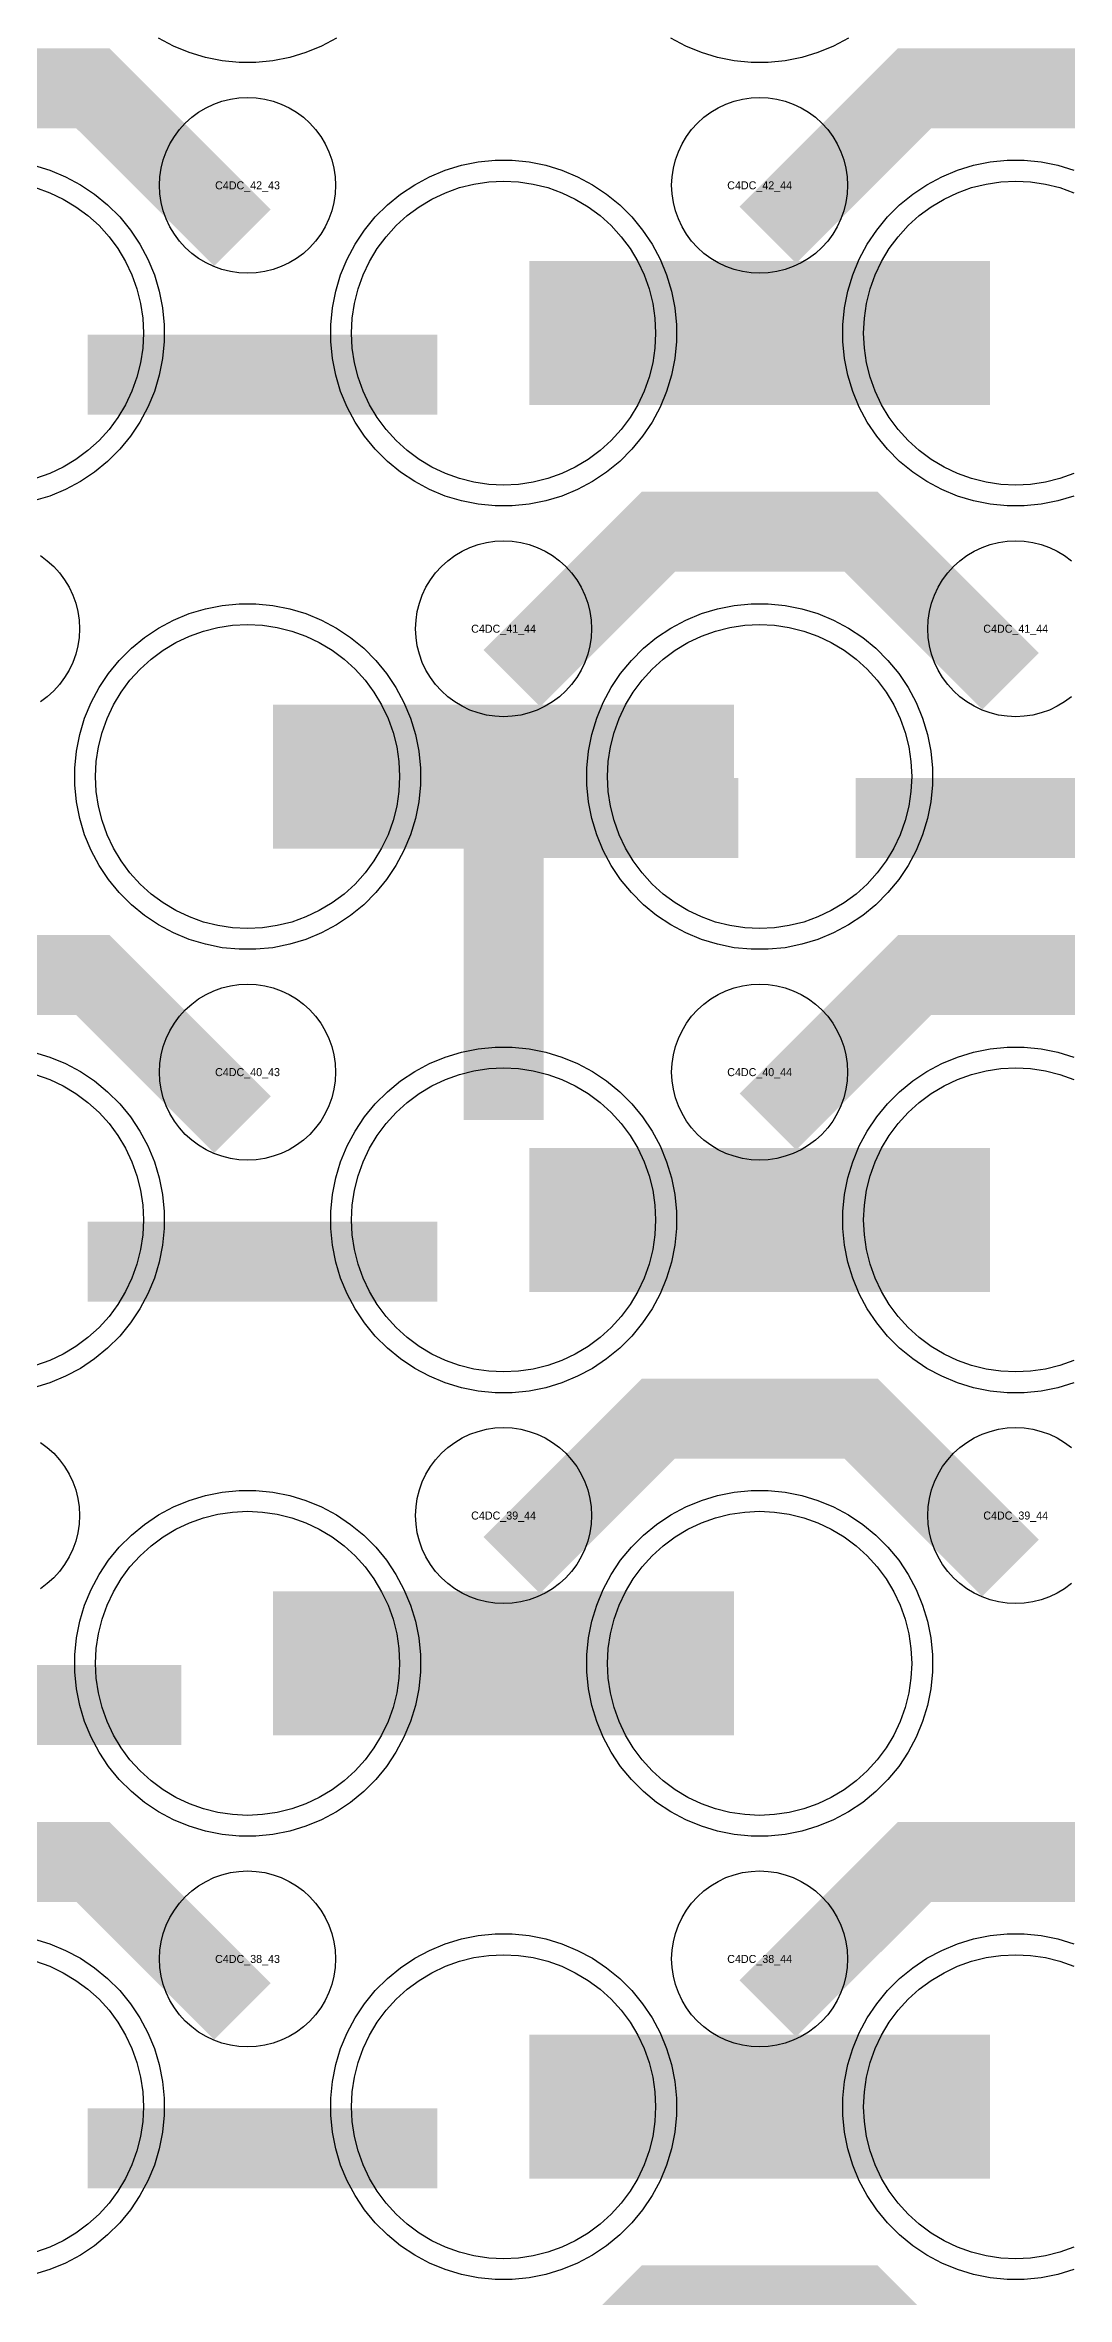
# Model space of a CAD drawing. Extents: x -11880 to 11880, y -14992 to 14992.
# Drawn here: x 1937 to 2256, y -9634 to -8930 of the extents above; entities that cross this region are included whole.
import ezdxf
from ezdxf.enums import TextEntityAlignment as Align

# ---------------------------------------------------------------- set-up
doc = ezdxf.new("R2010")
doc.units = 0
doc.header["$MEASUREMENT"] = 0
for name, color, linetype in [('GDS_775_DT_237', 138, 'CONTINUOUS'), ('RDL1_FS', 34, 'CONTINUOUS'), ('RDL_BS', 160, 'CONTINUOUS')]:
    doc.layers.add(name, color=color, linetype=linetype)

msp = doc.modelspace()

# ---------------------------------------------------------------- linework, layer by layer
at = {"layer": 'RDL1_FS'}
msp.add_lwpolyline([(2080, -9067.384), (2075.343, -9067.155), (2070.732, -9066.471), (2066.209, -9065.339), (2061.819, -9063.767), (2057.605, -9061.775), (2053.605, -9059.377), (2049.86, -9056.599), (2046.406, -9053.469), (2043.276, -9050.015), (2040.498, -9046.27), (2038.1, -9042.27), (2036.108, -9038.056), (2034.536, -9033.666), (2033.404, -9029.143), (2032.72, -9024.532), (2032.491, -9019.875), (2032.72, -9015.218), (2033.404, -9010.607), (2034.536, -9006.084), (2036.108, -9001.694), (2038.1, -8997.48), (2040.498, -8993.48), (2043.276, -8989.735), (2046.406, -8986.281), (2049.86, -8983.151), (2053.605, -8980.373), (2057.605, -8977.975), (2061.819, -8975.983), (2066.209, -8974.411), (2070.732, -8973.279), (2075.343, -8972.595), (2080, -8972.366), (2084.657, -8972.595), (2089.268, -8973.279), (2093.791, -8974.411), (2098.181, -8975.983), (2102.395, -8977.975), (2106.395, -8980.373), (2110.14, -8983.151), (2113.594, -8986.281), (2116.724, -8989.735), (2119.502, -8993.48), (2121.9, -8997.48), (2123.892, -9001.694), (2125.464, -9006.084), (2126.596, -9010.607), (2127.28, -9015.218), (2127.509, -9019.875), (2127.28, -9024.532), (2126.596, -9029.143), (2125.464, -9033.666), (2123.892, -9038.056), (2121.9, -9042.27), (2119.502, -9046.27), (2116.724, -9050.015), (2113.594, -9053.469), (2110.14, -9056.599), (2106.395, -9059.377), (2102.395, -9061.775), (2098.181, -9063.767), (2093.791, -9065.339), (2089.268, -9066.471), (2084.657, -9067.155)], close=True, dxfattribs=at)
for points in [[(2258.181, -9063.767), (2253.791, -9065.339), (2249.268, -9066.471), (2244.657, -9067.155), (2240, -9067.384), (2235.343, -9067.155), (2230.732, -9066.471), (2226.209, -9065.339), (2221.819, -9063.767), (2217.605, -9061.775), (2213.605, -9059.377), (2209.86, -9056.599), (2206.406, -9053.469), (2203.276, -9050.015), (2200.498, -9046.27), (2198.1, -9042.27), (2196.108, -9038.056), (2194.536, -9033.666), (2193.404, -9029.143), (2192.72, -9024.532), (2192.491, -9019.875), (2192.72, -9015.218), (2193.404, -9010.607), (2194.536, -9006.084), (2196.108, -9001.694), (2198.1, -8997.48), (2200.498, -8993.48), (2203.276, -8989.735), (2206.406, -8986.281), (2209.86, -8983.151), (2213.605, -8980.373), (2217.605, -8977.975), (2221.819, -8975.983), (2226.209, -8974.411), (2230.732, -8973.279), (2235.343, -8972.595), (2240, -8972.366), (2244.657, -8972.595), (2249.268, -8973.279), (2253.791, -8974.411), (2258.181, -8975.983)], [(1933.791, -8974.411), (1938.181, -8975.983), (1942.395, -8977.975), (1946.395, -8980.373), (1950.14, -8983.151), (1953.594, -8986.281), (1956.724, -8989.735), (1959.502, -8993.48), (1961.9, -8997.48), (1963.892, -9001.694), (1965.464, -9006.084), (1966.596, -9010.607), (1967.28, -9015.218), (1967.509, -9019.875), (1967.28, -9024.532), (1966.596, -9029.143), (1965.464, -9033.666), (1963.892, -9038.056), (1961.9, -9042.27), (1959.502, -9046.27), (1956.724, -9050.015), (1953.594, -9053.469), (1950.14, -9056.599), (1946.395, -9059.377), (1942.395, -9061.775), (1938.181, -9063.767), (1933.791, -9065.339)]]:
    msp.add_lwpolyline(points, dxfattribs=at)
for points in [[(2088.002, -9019.875, 45, 45, 0), (2160.002, -9019.875, 45, 45, 0)], [(2160.002, -9019.875, 45, 45, 0), (2232.002, -9019.875, 45, 45, 0)]]:
    msp.add_lwpolyline(points, format="xyseb", dxfattribs=at)
at = {"layer": 'RDL1_FS', "color": 241, "true_color": 0xf7abae}
for points in [[(2000, -9205.944), (1995.343, -9205.715), (1990.732, -9205.031), (1986.209, -9203.899), (1981.819, -9202.327), (1977.605, -9200.335), (1973.605, -9197.937), (1969.86, -9195.159), (1966.406, -9192.029), (1963.276, -9188.575), (1960.498, -9184.83), (1958.1, -9180.83), (1956.108, -9176.616), (1954.536, -9172.226), (1953.404, -9167.703), (1952.72, -9163.092), (1952.491, -9158.435), (1952.72, -9153.778), (1953.404, -9149.167), (1954.536, -9144.644), (1956.108, -9140.254), (1958.1, -9136.04), (1960.498, -9132.04), (1963.276, -9128.295), (1966.406, -9124.841), (1969.86, -9121.711), (1973.605, -9118.933), (1977.605, -9116.535), (1981.819, -9114.543), (1986.209, -9112.971), (1990.732, -9111.839), (1995.343, -9111.155), (2000, -9110.926), (2004.657, -9111.155), (2009.268, -9111.839), (2013.791, -9112.971), (2018.181, -9114.543), (2022.395, -9116.535), (2026.395, -9118.933), (2030.14, -9121.711), (2033.594, -9124.841), (2036.724, -9128.295), (2039.502, -9132.04), (2041.9, -9136.04), (2043.892, -9140.254), (2045.464, -9144.644), (2046.596, -9149.167), (2047.28, -9153.778), (2047.509, -9158.435), (2047.28, -9163.092), (2046.596, -9167.703), (2045.464, -9172.226), (2043.892, -9176.616), (2041.9, -9180.83), (2039.502, -9184.83), (2036.724, -9188.575), (2033.594, -9192.029), (2030.14, -9195.159), (2026.395, -9197.937), (2022.395, -9200.335), (2018.181, -9202.327), (2013.791, -9203.899), (2009.268, -9205.031), (2004.657, -9205.715)], [(2160, -9205.944), (2155.343, -9205.715), (2150.732, -9205.031), (2146.209, -9203.899), (2141.819, -9202.327), (2137.605, -9200.335), (2133.605, -9197.937), (2129.86, -9195.159), (2126.406, -9192.029), (2123.276, -9188.575), (2120.498, -9184.83), (2118.1, -9180.83), (2116.108, -9176.616), (2114.536, -9172.226), (2113.404, -9167.703), (2112.72, -9163.092), (2112.491, -9158.435), (2112.72, -9153.778), (2113.404, -9149.167), (2114.536, -9144.644), (2116.108, -9140.254), (2118.1, -9136.04), (2120.498, -9132.04), (2123.276, -9128.295), (2126.406, -9124.841), (2129.86, -9121.711), (2133.605, -9118.933), (2137.605, -9116.535), (2141.819, -9114.543), (2146.209, -9112.971), (2150.732, -9111.839), (2155.343, -9111.155), (2160, -9110.926), (2164.657, -9111.155), (2169.268, -9111.839), (2173.791, -9112.971), (2178.181, -9114.543), (2182.395, -9116.535), (2186.395, -9118.933), (2190.14, -9121.711), (2193.594, -9124.841), (2196.724, -9128.295), (2199.502, -9132.04), (2201.9, -9136.04), (2203.892, -9140.254), (2205.464, -9144.644), (2206.596, -9149.167), (2207.28, -9153.778), (2207.509, -9158.435), (2207.28, -9163.092), (2206.596, -9167.703), (2205.464, -9172.226), (2203.892, -9176.616), (2201.9, -9180.83), (2199.502, -9184.83), (2196.724, -9188.575), (2193.594, -9192.029), (2190.14, -9195.159), (2186.395, -9197.937), (2182.395, -9200.335), (2178.181, -9202.327), (2173.791, -9203.899), (2169.268, -9205.031), (2164.657, -9205.715)], [(2080, -9344.509), (2075.343, -9344.28), (2070.732, -9343.596), (2066.209, -9342.464), (2061.819, -9340.892), (2057.605, -9338.9), (2053.605, -9336.502), (2049.86, -9333.724), (2046.406, -9330.594), (2043.276, -9327.14), (2040.498, -9323.395), (2038.1, -9319.395), (2036.108, -9315.181), (2034.536, -9310.791), (2033.404, -9306.268), (2032.72, -9301.657), (2032.491, -9297), (2032.72, -9292.343), (2033.404, -9287.732), (2034.536, -9283.209), (2036.108, -9278.819), (2038.1, -9274.605), (2040.498, -9270.605), (2043.276, -9266.86), (2046.406, -9263.406), (2049.86, -9260.276), (2053.605, -9257.498), (2057.605, -9255.1), (2061.819, -9253.108), (2066.209, -9251.536), (2070.732, -9250.404), (2075.343, -9249.72), (2080, -9249.491), (2084.657, -9249.72), (2089.268, -9250.404), (2093.791, -9251.536), (2098.181, -9253.108), (2102.395, -9255.1), (2106.395, -9257.498), (2110.14, -9260.276), (2113.594, -9263.406), (2116.724, -9266.86), (2119.502, -9270.605), (2121.9, -9274.605), (2123.892, -9278.819), (2125.464, -9283.209), (2126.596, -9287.732), (2127.28, -9292.343), (2127.509, -9297), (2127.28, -9301.657), (2126.596, -9306.268), (2125.464, -9310.791), (2123.892, -9315.181), (2121.9, -9319.395), (2119.502, -9323.395), (2116.724, -9327.14), (2113.594, -9330.594), (2110.14, -9333.724), (2106.395, -9336.502), (2102.395, -9338.9), (2098.181, -9340.892), (2093.791, -9342.464), (2089.268, -9343.596), (2084.657, -9344.28)], [(2000, -9483.074), (1995.343, -9482.845), (1990.732, -9482.161), (1986.209, -9481.029), (1981.819, -9479.457), (1977.605, -9477.465), (1973.605, -9475.067), (1969.86, -9472.289), (1966.406, -9469.159), (1963.276, -9465.705), (1960.498, -9461.96), (1958.1, -9457.96), (1956.108, -9453.746), (1954.536, -9449.356), (1953.404, -9444.833), (1952.72, -9440.222), (1952.491, -9435.565), (1952.72, -9430.908), (1953.404, -9426.297), (1954.536, -9421.774), (1956.108, -9417.384), (1958.1, -9413.17), (1960.498, -9409.17), (1963.276, -9405.425), (1966.406, -9401.971), (1969.86, -9398.841), (1973.605, -9396.063), (1977.605, -9393.665), (1981.819, -9391.673), (1986.209, -9390.101), (1990.732, -9388.969), (1995.343, -9388.285), (2000, -9388.056), (2004.657, -9388.285), (2009.268, -9388.969), (2013.791, -9390.101), (2018.181, -9391.673), (2022.395, -9393.665), (2026.395, -9396.063), (2030.14, -9398.841), (2033.594, -9401.971), (2036.724, -9405.425), (2039.502, -9409.17), (2041.9, -9413.17), (2043.892, -9417.384), (2045.464, -9421.774), (2046.596, -9426.297), (2047.28, -9430.908), (2047.509, -9435.565), (2047.28, -9440.222), (2046.596, -9444.833), (2045.464, -9449.356), (2043.892, -9453.746), (2041.9, -9457.96), (2039.502, -9461.96), (2036.724, -9465.705), (2033.594, -9469.159), (2030.14, -9472.289), (2026.395, -9475.067), (2022.395, -9477.465), (2018.181, -9479.457), (2013.791, -9481.029), (2009.268, -9482.161), (2004.657, -9482.845)], [(2160, -9483.074), (2155.343, -9482.845), (2150.732, -9482.161), (2146.209, -9481.029), (2141.819, -9479.457), (2137.605, -9477.465), (2133.605, -9475.067), (2129.86, -9472.289), (2126.406, -9469.159), (2123.276, -9465.705), (2120.498, -9461.96), (2118.1, -9457.96), (2116.108, -9453.746), (2114.536, -9449.356), (2113.404, -9444.833), (2112.72, -9440.222), (2112.491, -9435.565), (2112.72, -9430.908), (2113.404, -9426.297), (2114.536, -9421.774), (2116.108, -9417.384), (2118.1, -9413.17), (2120.498, -9409.17), (2123.276, -9405.425), (2126.406, -9401.971), (2129.86, -9398.841), (2133.605, -9396.063), (2137.605, -9393.665), (2141.819, -9391.673), (2146.209, -9390.101), (2150.732, -9388.969), (2155.343, -9388.285), (2160, -9388.056), (2164.657, -9388.285), (2169.268, -9388.969), (2173.791, -9390.101), (2178.181, -9391.673), (2182.395, -9393.665), (2186.395, -9396.063), (2190.14, -9398.841), (2193.594, -9401.971), (2196.724, -9405.425), (2199.502, -9409.17), (2201.9, -9413.17), (2203.892, -9417.384), (2205.464, -9421.774), (2206.596, -9426.297), (2207.28, -9430.908), (2207.509, -9435.565), (2207.28, -9440.222), (2206.596, -9444.833), (2205.464, -9449.356), (2203.892, -9453.746), (2201.9, -9457.96), (2199.502, -9461.96), (2196.724, -9465.705), (2193.594, -9469.159), (2190.14, -9472.289), (2186.395, -9475.067), (2182.395, -9477.465), (2178.181, -9479.457), (2173.791, -9481.029), (2169.268, -9482.161), (2164.657, -9482.845)], [(2080, -9621.639), (2075.343, -9621.41), (2070.732, -9620.726), (2066.209, -9619.594), (2061.819, -9618.022), (2057.605, -9616.03), (2053.605, -9613.632), (2049.86, -9610.854), (2046.406, -9607.724), (2043.276, -9604.27), (2040.498, -9600.525), (2038.1, -9596.525), (2036.108, -9592.311), (2034.536, -9587.921), (2033.404, -9583.398), (2032.72, -9578.787), (2032.491, -9574.13), (2032.72, -9569.473), (2033.404, -9564.862), (2034.536, -9560.339), (2036.108, -9555.949), (2038.1, -9551.735), (2040.498, -9547.735), (2043.276, -9543.99), (2046.406, -9540.536), (2049.86, -9537.406), (2053.605, -9534.628), (2057.605, -9532.23), (2061.819, -9530.238), (2066.209, -9528.666), (2070.732, -9527.534), (2075.343, -9526.85), (2080, -9526.621), (2084.657, -9526.85), (2089.268, -9527.534), (2093.791, -9528.666), (2098.181, -9530.238), (2102.395, -9532.23), (2106.395, -9534.628), (2110.14, -9537.406), (2113.594, -9540.536), (2116.724, -9543.99), (2119.502, -9547.735), (2121.9, -9551.735), (2123.892, -9555.949), (2125.464, -9560.339), (2126.596, -9564.862), (2127.28, -9569.473), (2127.509, -9574.13), (2127.28, -9578.787), (2126.596, -9583.398), (2125.464, -9587.921), (2123.892, -9592.311), (2121.9, -9596.525), (2119.502, -9600.525), (2116.724, -9604.27), (2113.594, -9607.724), (2110.14, -9610.854), (2106.395, -9613.632), (2102.395, -9616.03), (2098.181, -9618.022), (2093.791, -9619.594), (2089.268, -9620.726), (2084.657, -9621.41)]]:
    msp.add_lwpolyline(points, close=True, dxfattribs=at)
for points in [[(2008.002, -9158.435, 45, 45, 0), (2080.002, -9158.435, 45, 45, 0)], [(2080.002, -9158.435, 45, 45, 0), (2152.002, -9158.435, 45, 45, 0)], [(2088.002, -9297, 45, 45, 0), (2160.002, -9297, 45, 45, 0)], [(2160.002, -9297, 45, 45, 0), (2232.002, -9297, 45, 45, 0)], [(2008.002, -9435.565, 45, 45, 0), (2080.002, -9435.565, 45, 45, 0)], [(2080.002, -9435.565, 45, 45, 0), (2152.002, -9435.565, 45, 45, 0)], [(2088.002, -9574.13, 45, 45, 0), (2160.002, -9574.13, 45, 45, 0)], [(2160.002, -9574.13, 45, 45, 0), (2232.002, -9574.13, 45, 45, 0)]]:
    msp.add_lwpolyline(points, format="xyseb", dxfattribs=at)
for points in [[(1933.791, -9251.536), (1938.181, -9253.108), (1942.395, -9255.1), (1946.395, -9257.498), (1950.14, -9260.276), (1953.594, -9263.406), (1956.724, -9266.86), (1959.502, -9270.605), (1961.9, -9274.605), (1963.892, -9278.819), (1965.464, -9283.209), (1966.596, -9287.732), (1967.28, -9292.343), (1967.509, -9297), (1967.28, -9301.657), (1966.596, -9306.268), (1965.464, -9310.791), (1963.892, -9315.181), (1961.9, -9319.395), (1959.502, -9323.395), (1956.724, -9327.14), (1953.594, -9330.594), (1950.14, -9333.724), (1946.395, -9336.502), (1942.395, -9338.9), (1938.181, -9340.892), (1933.791, -9342.464)], [(2258.181, -9340.892), (2253.791, -9342.464), (2249.268, -9343.596), (2244.657, -9344.28), (2240, -9344.509), (2235.343, -9344.28), (2230.732, -9343.596), (2226.209, -9342.464), (2221.819, -9340.892), (2217.605, -9338.9), (2213.605, -9336.502), (2209.86, -9333.724), (2206.406, -9330.594), (2203.276, -9327.14), (2200.498, -9323.395), (2198.1, -9319.395), (2196.108, -9315.181), (2194.536, -9310.791), (2193.404, -9306.268), (2192.72, -9301.657), (2192.491, -9297), (2192.72, -9292.343), (2193.404, -9287.732), (2194.536, -9283.209), (2196.108, -9278.819), (2198.1, -9274.605), (2200.498, -9270.605), (2203.276, -9266.86), (2206.406, -9263.406), (2209.86, -9260.276), (2213.605, -9257.498), (2217.605, -9255.1), (2221.819, -9253.108), (2226.209, -9251.536), (2230.732, -9250.404), (2235.343, -9249.72), (2240, -9249.491), (2244.657, -9249.72), (2249.268, -9250.404), (2253.791, -9251.536), (2258.181, -9253.108)], [(2258.181, -9618.022), (2253.791, -9619.594), (2249.268, -9620.726), (2244.657, -9621.41), (2240, -9621.639), (2235.343, -9621.41), (2230.732, -9620.726), (2226.209, -9619.594), (2221.819, -9618.022), (2217.605, -9616.03), (2213.605, -9613.632), (2209.86, -9610.854), (2206.406, -9607.724), (2203.276, -9604.27), (2200.498, -9600.525), (2198.1, -9596.525), (2196.108, -9592.311), (2194.536, -9587.921), (2193.404, -9583.398), (2192.72, -9578.787), (2192.491, -9574.13), (2192.72, -9569.473), (2193.404, -9564.862), (2194.536, -9560.339), (2196.108, -9555.949), (2198.1, -9551.735), (2200.498, -9547.735), (2203.276, -9543.99), (2206.406, -9540.536), (2209.86, -9537.406), (2213.605, -9534.628), (2217.605, -9532.23), (2221.819, -9530.238), (2226.209, -9528.666), (2230.732, -9527.534), (2235.343, -9526.85), (2240, -9526.621), (2244.657, -9526.85), (2249.268, -9527.534), (2253.791, -9528.666), (2258.181, -9530.238)], [(1933.791, -9528.666), (1938.181, -9530.238), (1942.395, -9532.23), (1946.395, -9534.628), (1950.14, -9537.406), (1953.594, -9540.536), (1956.724, -9543.99), (1959.502, -9547.735), (1961.9, -9551.735), (1963.892, -9555.949), (1965.464, -9560.339), (1966.596, -9564.862), (1967.28, -9569.473), (1967.509, -9574.13), (1967.28, -9578.787), (1966.596, -9583.398), (1965.464, -9587.921), (1963.892, -9592.311), (1961.9, -9596.525), (1959.502, -9600.525), (1956.724, -9604.27), (1953.594, -9607.724), (1950.14, -9610.854), (1946.395, -9613.632), (1942.395, -9616.03), (1938.181, -9618.022), (1933.791, -9619.594)]]:
    msp.add_lwpolyline(points, dxfattribs=at)
at = {"layer": 'RDL_BS'}
for points in [[(2027.777, -8927.693), (2023.115, -8930.185), (2018.205, -8932.216), (2013.165, -8933.747), (2007.938, -8934.793), (2002.644, -8935.31), (1997.356, -8935.31), (1992.062, -8934.793), (1986.835, -8933.747), (1981.795, -8932.216), (1976.885, -8930.185), (1972.223, -8927.693)], [(2187.777, -8927.693), (2183.115, -8930.185), (2178.205, -8932.216), (2173.165, -8933.747), (2167.938, -8934.793), (2162.644, -8935.31), (2157.356, -8935.31), (2152.062, -8934.793), (2146.835, -8933.747), (2141.795, -8932.216), (2136.885, -8930.185), (2132.223, -8927.693)], [(1933.165, -8967.438), (1938.205, -8968.969), (1943.115, -8971), (1947.777, -8973.492), (1952.191, -8976.439), (1956.292, -8979.801), (1960.074, -8983.583), (1963.436, -8987.684), (1966.383, -8992.098), (1968.875, -8996.76), (1970.906, -9001.67), (1972.437, -9006.71), (1973.483, -9011.937), (1974, -9017.231), (1974, -9022.519), (1973.483, -9027.813), (1972.437, -9033.04), (1970.906, -9038.08), (1968.875, -9042.99), (1966.383, -9047.652), (1963.436, -9052.066), (1960.074, -9056.167), (1956.292, -9059.949), (1952.191, -9063.311), (1947.777, -9066.258), (1943.115, -9068.75), (1938.205, -9070.781), (1933.165, -9072.312)], [(2258.205, -9070.781), (2253.165, -9072.312), (2247.938, -9073.358), (2242.644, -9073.875), (2237.356, -9073.875), (2232.062, -9073.358), (2226.835, -9072.312), (2221.795, -9070.781), (2216.885, -9068.75), (2212.223, -9066.258), (2207.809, -9063.311), (2203.708, -9059.949), (2199.926, -9056.167), (2196.564, -9052.066), (2193.617, -9047.652), (2191.125, -9042.99), (2189.094, -9038.08), (2187.563, -9033.04), (2186.517, -9027.813), (2186, -9022.519), (2186, -9017.231), (2186.517, -9011.937), (2187.563, -9006.71), (2189.094, -9001.67), (2191.125, -8996.76), (2193.617, -8992.098), (2196.564, -8987.684), (2199.926, -8983.583), (2203.708, -8979.801), (2207.809, -8976.439), (2212.223, -8973.492), (2216.885, -8971), (2221.795, -8968.969), (2226.835, -8967.438), (2232.062, -8966.392), (2237.356, -8965.875), (2242.644, -8965.875), (2247.938, -8966.392), (2253.165, -8967.438), (2258.205, -8968.969)], [(2257.443, -9133.501), (2255.28, -9135.104), (2252.956, -9136.497), (2250.519, -9137.649), (2247.984, -9138.556), (2245.365, -9139.213), (2242.693, -9139.609), (2240, -9139.741), (2237.307, -9139.609), (2234.635, -9139.213), (2232.016, -9138.556), (2229.481, -9137.649), (2227.044, -9136.497), (2224.72, -9135.104), (2222.557, -9133.501), (2220.558, -9131.689), (2218.746, -9129.69), (2217.143, -9127.527), (2215.75, -9125.203), (2214.598, -9122.766), (2213.691, -9120.231), (2213.034, -9117.612), (2212.638, -9114.94), (2212.506, -9112.247), (2212.638, -9109.554), (2213.034, -9106.882), (2213.691, -9104.263), (2214.598, -9101.728), (2215.75, -9099.291), (2217.143, -9096.967), (2218.746, -9094.804), (2220.558, -9092.805), (2222.557, -9090.993), (2224.72, -9089.39), (2227.044, -9087.997), (2229.481, -9086.845), (2232.016, -9085.938), (2234.635, -9085.281), (2237.307, -9084.885), (2240, -9084.753), (2242.693, -9084.885), (2245.365, -9085.281), (2247.984, -9085.938), (2250.519, -9086.845), (2252.956, -9087.997), (2255.28, -9089.39), (2257.443, -9090.993)], [(1935.28, -9089.39), (1937.443, -9090.993), (1939.442, -9092.805), (1941.254, -9094.804), (1942.857, -9096.967), (1944.25, -9099.291), (1945.402, -9101.728), (1946.309, -9104.263), (1946.966, -9106.882), (1947.362, -9109.554), (1947.494, -9112.247), (1947.362, -9114.94), (1946.966, -9117.612), (1946.309, -9120.231), (1945.402, -9122.766), (1944.25, -9125.203), (1942.857, -9127.527), (1941.254, -9129.69), (1939.442, -9131.689), (1937.443, -9133.501), (1935.28, -9135.104)], [(1935.28, -9366.52), (1937.443, -9368.123), (1939.442, -9369.935), (1941.254, -9371.934), (1942.857, -9374.097), (1944.25, -9376.421), (1945.402, -9378.858), (1946.309, -9381.393), (1946.966, -9384.012), (1947.362, -9386.684), (1947.494, -9389.377), (1947.362, -9392.07), (1946.966, -9394.742), (1946.309, -9397.361), (1945.402, -9399.896), (1944.25, -9402.333), (1942.857, -9404.657), (1941.254, -9406.82), (1939.442, -9408.819), (1937.443, -9410.631), (1935.28, -9412.234)], [(2257.443, -9410.631), (2255.28, -9412.234), (2252.956, -9413.627), (2250.519, -9414.779), (2247.984, -9415.686), (2245.365, -9416.343), (2242.693, -9416.739), (2240, -9416.871), (2237.307, -9416.739), (2234.635, -9416.343), (2232.016, -9415.686), (2229.481, -9414.779), (2227.044, -9413.627), (2224.72, -9412.234), (2222.557, -9410.631), (2220.558, -9408.819), (2218.746, -9406.82), (2217.143, -9404.657), (2215.75, -9402.333), (2214.598, -9399.896), (2213.691, -9397.361), (2213.034, -9394.742), (2212.638, -9392.07), (2212.506, -9389.377), (2212.638, -9386.684), (2213.034, -9384.012), (2213.691, -9381.393), (2214.598, -9378.858), (2215.75, -9376.421), (2217.143, -9374.097), (2218.746, -9371.934), (2220.558, -9369.935), (2222.557, -9368.123), (2224.72, -9366.52), (2227.044, -9365.127), (2229.481, -9363.975), (2232.016, -9363.068), (2234.635, -9362.411), (2237.307, -9362.015), (2240, -9361.883), (2242.693, -9362.015), (2245.365, -9362.411), (2247.984, -9363.068), (2250.519, -9363.975), (2252.956, -9365.127), (2255.28, -9366.52), (2257.443, -9368.123)]]:
    msp.add_lwpolyline(points, dxfattribs=at)
for points in [[(1998.401, -8990.088, 25, 25, 0), (1951.687, -8943.374, 25, 25, 0), (1921.929, -8943.374, 25, 25, 0)], [(2162.562, -8989.189, 25, 25, 0), (2208.377, -8943.374, 25, 25, 0), (2241.93, -8943.374, 25, 25, 0)], [(2318.401, -8990.088, 25, 25, 0), (2271.687, -8943.374, 25, 25, 0), (2241.929, -8943.374, 25, 25, 0)], [(1950.016, -9032.888, 25, 25, 0), (2059.281, -9032.888, 25, 25, 0)], [(2082.562, -9127.749, 25, 25, 0), (2128.377, -9081.934, 25, 25, 0), (2161.93, -9081.934, 25, 25, 0)], [(2238.401, -9128.648, 25, 25, 0), (2191.687, -9081.934, 25, 25, 0), (2161.929, -9081.934, 25, 25, 0)], [(1998.401, -9267.213, 25, 25, 0), (1951.687, -9220.499, 25, 25, 0), (1921.929, -9220.499, 25, 25, 0)], [(2162.562, -9266.314, 25, 25, 0), (2208.377, -9220.499, 25, 25, 0), (2241.93, -9220.499, 25, 25, 0)], [(2318.401, -9267.213, 25, 25, 0), (2271.687, -9220.499, 25, 25, 0), (2241.929, -9220.499, 25, 25, 0)], [(2082.562, -9404.879, 25, 25, 0), (2128.377, -9359.064, 25, 25, 0), (2161.93, -9359.064, 25, 25, 0)], [(2238.401, -9405.778, 25, 25, 0), (2191.687, -9359.064, 25, 25, 0), (2161.929, -9359.064, 25, 25, 0)], [(1998.401, -9544.343, 25, 25, 0), (1951.687, -9497.629, 25, 25, 0), (1921.929, -9497.629, 25, 25, 0)], [(2162.562, -9543.444, 25, 25, 0), (2208.377, -9497.629, 25, 25, 0), (2241.93, -9497.629, 25, 25, 0)], [(2318.401, -9544.343, 25, 25, 0), (2271.687, -9497.629, 25, 25, 0), (2241.929, -9497.629, 25, 25, 0)], [(2082.562, -9682.009, 25, 25, 0), (2128.377, -9636.194, 25, 25, 0), (2161.93, -9636.194, 25, 25, 0)], [(2238.401, -9682.908, 25, 25, 0), (2191.687, -9636.194, 25, 25, 0), (2161.929, -9636.194, 25, 25, 0)]]:
    msp.add_lwpolyline(points, format="xyseb", dxfattribs=at)
for points in [[(2000, -9001.181), (1997.307, -9001.049), (1994.635, -9000.653), (1992.016, -8999.996), (1989.481, -8999.089), (1987.044, -8997.937), (1984.72, -8996.544), (1982.557, -8994.941), (1980.558, -8993.129), (1978.746, -8991.13), (1977.143, -8988.967), (1975.75, -8986.643), (1974.598, -8984.206), (1973.691, -8981.671), (1973.034, -8979.052), (1972.638, -8976.38), (1972.506, -8973.687), (1972.638, -8970.994), (1973.034, -8968.322), (1973.691, -8965.703), (1974.598, -8963.168), (1975.75, -8960.731), (1977.143, -8958.407), (1978.746, -8956.244), (1980.558, -8954.245), (1982.557, -8952.433), (1984.72, -8950.83), (1987.044, -8949.437), (1989.481, -8948.285), (1992.016, -8947.378), (1994.635, -8946.721), (1997.307, -8946.325), (2000, -8946.193), (2002.693, -8946.325), (2005.365, -8946.721), (2007.984, -8947.378), (2010.519, -8948.285), (2012.956, -8949.437), (2015.28, -8950.83), (2017.443, -8952.433), (2019.442, -8954.245), (2021.254, -8956.244), (2022.857, -8958.407), (2024.25, -8960.731), (2025.402, -8963.168), (2026.309, -8965.703), (2026.966, -8968.322), (2027.362, -8970.994), (2027.494, -8973.687), (2027.362, -8976.38), (2026.966, -8979.052), (2026.309, -8981.671), (2025.402, -8984.206), (2024.25, -8986.643), (2022.857, -8988.967), (2021.254, -8991.13), (2019.442, -8993.129), (2017.443, -8994.941), (2015.28, -8996.544), (2012.956, -8997.937), (2010.519, -8999.089), (2007.984, -8999.996), (2005.365, -9000.653), (2002.693, -9001.049)], [(2160, -9001.181), (2157.307, -9001.049), (2154.635, -9000.653), (2152.016, -8999.996), (2149.481, -8999.089), (2147.044, -8997.937), (2144.72, -8996.544), (2142.557, -8994.941), (2140.558, -8993.129), (2138.746, -8991.13), (2137.143, -8988.967), (2135.75, -8986.643), (2134.598, -8984.206), (2133.691, -8981.671), (2133.034, -8979.052), (2132.638, -8976.38), (2132.506, -8973.687), (2132.638, -8970.994), (2133.034, -8968.322), (2133.691, -8965.703), (2134.598, -8963.168), (2135.75, -8960.731), (2137.143, -8958.407), (2138.746, -8956.244), (2140.558, -8954.245), (2142.557, -8952.433), (2144.72, -8950.83), (2147.044, -8949.437), (2149.481, -8948.285), (2152.016, -8947.378), (2154.635, -8946.721), (2157.307, -8946.325), (2160, -8946.193), (2162.693, -8946.325), (2165.365, -8946.721), (2167.984, -8947.378), (2170.519, -8948.285), (2172.956, -8949.437), (2175.28, -8950.83), (2177.443, -8952.433), (2179.442, -8954.245), (2181.254, -8956.244), (2182.857, -8958.407), (2184.25, -8960.731), (2185.402, -8963.168), (2186.309, -8965.703), (2186.966, -8968.322), (2187.362, -8970.994), (2187.494, -8973.687), (2187.362, -8976.38), (2186.966, -8979.052), (2186.309, -8981.671), (2185.402, -8984.206), (2184.25, -8986.643), (2182.857, -8988.967), (2181.254, -8991.13), (2179.442, -8993.129), (2177.443, -8994.941), (2175.28, -8996.544), (2172.956, -8997.937), (2170.519, -8999.089), (2167.984, -8999.996), (2165.365, -9000.653), (2162.693, -9001.049)], [(2077.356, -9073.875), (2072.062, -9073.358), (2066.835, -9072.312), (2061.795, -9070.781), (2056.885, -9068.75), (2052.223, -9066.258), (2047.809, -9063.311), (2043.708, -9059.949), (2039.926, -9056.167), (2036.564, -9052.066), (2033.617, -9047.652), (2031.125, -9042.99), (2029.094, -9038.08), (2027.563, -9033.04), (2026.517, -9027.813), (2026, -9022.519), (2026, -9017.231), (2026.517, -9011.937), (2027.563, -9006.71), (2029.094, -9001.67), (2031.125, -8996.76), (2033.617, -8992.098), (2036.564, -8987.684), (2039.926, -8983.583), (2043.708, -8979.801), (2047.809, -8976.439), (2052.223, -8973.492), (2056.885, -8971), (2061.795, -8968.969), (2066.835, -8967.438), (2072.062, -8966.392), (2077.356, -8965.875), (2082.644, -8965.875), (2087.938, -8966.392), (2093.165, -8967.438), (2098.205, -8968.969), (2103.115, -8971), (2107.777, -8973.492), (2112.191, -8976.439), (2116.292, -8979.801), (2120.074, -8983.583), (2123.436, -8987.684), (2126.383, -8992.098), (2128.875, -8996.76), (2130.906, -9001.67), (2132.437, -9006.71), (2133.483, -9011.937), (2134, -9017.231), (2134, -9022.519), (2133.483, -9027.813), (2132.437, -9033.04), (2130.906, -9038.08), (2128.875, -9042.99), (2126.383, -9047.652), (2123.436, -9052.066), (2120.074, -9056.167), (2116.292, -9059.949), (2112.191, -9063.311), (2107.777, -9066.258), (2103.115, -9068.75), (2098.205, -9070.781), (2093.165, -9072.312), (2087.938, -9073.358), (2082.644, -9073.875)], [(2080, -9139.741), (2077.307, -9139.609), (2074.635, -9139.213), (2072.016, -9138.556), (2069.481, -9137.649), (2067.044, -9136.497), (2064.72, -9135.104), (2062.557, -9133.501), (2060.558, -9131.689), (2058.746, -9129.69), (2057.143, -9127.527), (2055.75, -9125.203), (2054.598, -9122.766), (2053.691, -9120.231), (2053.034, -9117.612), (2052.638, -9114.94), (2052.506, -9112.247), (2052.638, -9109.554), (2053.034, -9106.882), (2053.691, -9104.263), (2054.598, -9101.728), (2055.75, -9099.291), (2057.143, -9096.967), (2058.746, -9094.804), (2060.558, -9092.805), (2062.557, -9090.993), (2064.72, -9089.39), (2067.044, -9087.997), (2069.481, -9086.845), (2072.016, -9085.938), (2074.635, -9085.281), (2077.307, -9084.885), (2080, -9084.753), (2082.693, -9084.885), (2085.365, -9085.281), (2087.984, -9085.938), (2090.519, -9086.845), (2092.956, -9087.997), (2095.28, -9089.39), (2097.443, -9090.993), (2099.442, -9092.805), (2101.254, -9094.804), (2102.857, -9096.967), (2104.25, -9099.291), (2105.402, -9101.728), (2106.309, -9104.263), (2106.966, -9106.882), (2107.362, -9109.554), (2107.494, -9112.247), (2107.362, -9114.94), (2106.966, -9117.612), (2106.309, -9120.231), (2105.402, -9122.766), (2104.25, -9125.203), (2102.857, -9127.527), (2101.254, -9129.69), (2099.442, -9131.689), (2097.443, -9133.501), (2095.28, -9135.104), (2092.956, -9136.497), (2090.519, -9137.649), (2087.984, -9138.556), (2085.365, -9139.213), (2082.693, -9139.609)], [(2000, -9278.306), (1997.307, -9278.174), (1994.635, -9277.778), (1992.016, -9277.121), (1989.481, -9276.214), (1987.044, -9275.062), (1984.72, -9273.669), (1982.557, -9272.066), (1980.558, -9270.254), (1978.746, -9268.255), (1977.143, -9266.092), (1975.75, -9263.768), (1974.598, -9261.331), (1973.691, -9258.796), (1973.034, -9256.177), (1972.638, -9253.505), (1972.506, -9250.812), (1972.638, -9248.119), (1973.034, -9245.447), (1973.691, -9242.828), (1974.598, -9240.293), (1975.75, -9237.856), (1977.143, -9235.532), (1978.746, -9233.369), (1980.558, -9231.37), (1982.557, -9229.558), (1984.72, -9227.955), (1987.044, -9226.562), (1989.481, -9225.41), (1992.016, -9224.503), (1994.635, -9223.846), (1997.307, -9223.45), (2000, -9223.318), (2002.693, -9223.45), (2005.365, -9223.846), (2007.984, -9224.503), (2010.519, -9225.41), (2012.956, -9226.562), (2015.28, -9227.955), (2017.443, -9229.558), (2019.442, -9231.37), (2021.254, -9233.369), (2022.857, -9235.532), (2024.25, -9237.856), (2025.402, -9240.293), (2026.309, -9242.828), (2026.966, -9245.447), (2027.362, -9248.119), (2027.494, -9250.812), (2027.362, -9253.505), (2026.966, -9256.177), (2026.309, -9258.796), (2025.402, -9261.331), (2024.25, -9263.768), (2022.857, -9266.092), (2021.254, -9268.255), (2019.442, -9270.254), (2017.443, -9272.066), (2015.28, -9273.669), (2012.956, -9275.062), (2010.519, -9276.214), (2007.984, -9277.121), (2005.365, -9277.778), (2002.693, -9278.174)], [(2160, -9278.306), (2157.307, -9278.174), (2154.635, -9277.778), (2152.016, -9277.121), (2149.481, -9276.214), (2147.044, -9275.062), (2144.72, -9273.669), (2142.557, -9272.066), (2140.558, -9270.254), (2138.746, -9268.255), (2137.143, -9266.092), (2135.75, -9263.768), (2134.598, -9261.331), (2133.691, -9258.796), (2133.034, -9256.177), (2132.638, -9253.505), (2132.506, -9250.812), (2132.638, -9248.119), (2133.034, -9245.447), (2133.691, -9242.828), (2134.598, -9240.293), (2135.75, -9237.856), (2137.143, -9235.532), (2138.746, -9233.369), (2140.558, -9231.37), (2142.557, -9229.558), (2144.72, -9227.955), (2147.044, -9226.562), (2149.481, -9225.41), (2152.016, -9224.503), (2154.635, -9223.846), (2157.307, -9223.45), (2160, -9223.318), (2162.693, -9223.45), (2165.365, -9223.846), (2167.984, -9224.503), (2170.519, -9225.41), (2172.956, -9226.562), (2175.28, -9227.955), (2177.443, -9229.558), (2179.442, -9231.37), (2181.254, -9233.369), (2182.857, -9235.532), (2184.25, -9237.856), (2185.402, -9240.293), (2186.309, -9242.828), (2186.966, -9245.447), (2187.362, -9248.119), (2187.494, -9250.812), (2187.362, -9253.505), (2186.966, -9256.177), (2186.309, -9258.796), (2185.402, -9261.331), (2184.25, -9263.768), (2182.857, -9266.092), (2181.254, -9268.255), (2179.442, -9270.254), (2177.443, -9272.066), (2175.28, -9273.669), (2172.956, -9275.062), (2170.519, -9276.214), (2167.984, -9277.121), (2165.365, -9277.778), (2162.693, -9278.174)], [(2080, -9416.871), (2077.307, -9416.739), (2074.635, -9416.343), (2072.016, -9415.686), (2069.481, -9414.779), (2067.044, -9413.627), (2064.72, -9412.234), (2062.557, -9410.631), (2060.558, -9408.819), (2058.746, -9406.82), (2057.143, -9404.657), (2055.75, -9402.333), (2054.598, -9399.896), (2053.691, -9397.361), (2053.034, -9394.742), (2052.638, -9392.07), (2052.506, -9389.377), (2052.638, -9386.684), (2053.034, -9384.012), (2053.691, -9381.393), (2054.598, -9378.858), (2055.75, -9376.421), (2057.143, -9374.097), (2058.746, -9371.934), (2060.558, -9369.935), (2062.557, -9368.123), (2064.72, -9366.52), (2067.044, -9365.127), (2069.481, -9363.975), (2072.016, -9363.068), (2074.635, -9362.411), (2077.307, -9362.015), (2080, -9361.883), (2082.693, -9362.015), (2085.365, -9362.411), (2087.984, -9363.068), (2090.519, -9363.975), (2092.956, -9365.127), (2095.28, -9366.52), (2097.443, -9368.123), (2099.442, -9369.935), (2101.254, -9371.934), (2102.857, -9374.097), (2104.25, -9376.421), (2105.402, -9378.858), (2106.309, -9381.393), (2106.966, -9384.012), (2107.362, -9386.684), (2107.494, -9389.377), (2107.362, -9392.07), (2106.966, -9394.742), (2106.309, -9397.361), (2105.402, -9399.896), (2104.25, -9402.333), (2102.857, -9404.657), (2101.254, -9406.82), (2099.442, -9408.819), (2097.443, -9410.631), (2095.28, -9412.234), (2092.956, -9413.627), (2090.519, -9414.779), (2087.984, -9415.686), (2085.365, -9416.343), (2082.693, -9416.739)], [(2000, -9555.436), (1997.307, -9555.304), (1994.635, -9554.908), (1992.016, -9554.251), (1989.481, -9553.344), (1987.044, -9552.192), (1984.72, -9550.799), (1982.557, -9549.196), (1980.558, -9547.384), (1978.746, -9545.385), (1977.143, -9543.222), (1975.75, -9540.898), (1974.598, -9538.461), (1973.691, -9535.926), (1973.034, -9533.307), (1972.638, -9530.635), (1972.506, -9527.942), (1972.638, -9525.249), (1973.034, -9522.577), (1973.691, -9519.958), (1974.598, -9517.423), (1975.75, -9514.986), (1977.143, -9512.662), (1978.746, -9510.499), (1980.558, -9508.5), (1982.557, -9506.688), (1984.72, -9505.085), (1987.044, -9503.692), (1989.481, -9502.54), (1992.016, -9501.633), (1994.635, -9500.976), (1997.307, -9500.58), (2000, -9500.448), (2002.693, -9500.58), (2005.365, -9500.976), (2007.984, -9501.633), (2010.519, -9502.54), (2012.956, -9503.692), (2015.28, -9505.085), (2017.443, -9506.688), (2019.442, -9508.5), (2021.254, -9510.499), (2022.857, -9512.662), (2024.25, -9514.986), (2025.402, -9517.423), (2026.309, -9519.958), (2026.966, -9522.577), (2027.362, -9525.249), (2027.494, -9527.942), (2027.362, -9530.635), (2026.966, -9533.307), (2026.309, -9535.926), (2025.402, -9538.461), (2024.25, -9540.898), (2022.857, -9543.222), (2021.254, -9545.385), (2019.442, -9547.384), (2017.443, -9549.196), (2015.28, -9550.799), (2012.956, -9552.192), (2010.519, -9553.344), (2007.984, -9554.251), (2005.365, -9554.908), (2002.693, -9555.304)], [(2160, -9555.436), (2157.307, -9555.304), (2154.635, -9554.908), (2152.016, -9554.251), (2149.481, -9553.344), (2147.044, -9552.192), (2144.72, -9550.799), (2142.557, -9549.196), (2140.558, -9547.384), (2138.746, -9545.385), (2137.143, -9543.222), (2135.75, -9540.898), (2134.598, -9538.461), (2133.691, -9535.926), (2133.034, -9533.307), (2132.638, -9530.635), (2132.506, -9527.942), (2132.638, -9525.249), (2133.034, -9522.577), (2133.691, -9519.958), (2134.598, -9517.423), (2135.75, -9514.986), (2137.143, -9512.662), (2138.746, -9510.499), (2140.558, -9508.5), (2142.557, -9506.688), (2144.72, -9505.085), (2147.044, -9503.692), (2149.481, -9502.54), (2152.016, -9501.633), (2154.635, -9500.976), (2157.307, -9500.58), (2160, -9500.448), (2162.693, -9500.58), (2165.365, -9500.976), (2167.984, -9501.633), (2170.519, -9502.54), (2172.956, -9503.692), (2175.28, -9505.085), (2177.443, -9506.688), (2179.442, -9508.5), (2181.254, -9510.499), (2182.857, -9512.662), (2184.25, -9514.986), (2185.402, -9517.423), (2186.309, -9519.958), (2186.966, -9522.577), (2187.362, -9525.249), (2187.494, -9527.942), (2187.362, -9530.635), (2186.966, -9533.307), (2186.309, -9535.926), (2185.402, -9538.461), (2184.25, -9540.898), (2182.857, -9543.222), (2181.254, -9545.385), (2179.442, -9547.384), (2177.443, -9549.196), (2175.28, -9550.799), (2172.956, -9552.192), (2170.519, -9553.344), (2167.984, -9554.251), (2165.365, -9554.908), (2162.693, -9555.304)]]:
    msp.add_lwpolyline(points, close=True, dxfattribs=at)
at = {"layer": 'RDL_BS', "color": 241, "true_color": 0xf7abae}
for points in [[(1997.356, -9212.435), (1992.062, -9211.918), (1986.835, -9210.872), (1981.795, -9209.341), (1976.885, -9207.31), (1972.223, -9204.818), (1967.809, -9201.871), (1963.708, -9198.509), (1959.926, -9194.727), (1956.564, -9190.626), (1953.617, -9186.212), (1951.125, -9181.55), (1949.094, -9176.64), (1947.563, -9171.6), (1946.517, -9166.373), (1946, -9161.079), (1946, -9155.791), (1946.517, -9150.497), (1947.563, -9145.27), (1949.094, -9140.23), (1951.125, -9135.32), (1953.617, -9130.658), (1956.564, -9126.244), (1959.926, -9122.143), (1963.708, -9118.361), (1967.809, -9114.999), (1972.223, -9112.052), (1976.885, -9109.56), (1981.795, -9107.529), (1986.835, -9105.998), (1992.062, -9104.952), (1997.356, -9104.435), (2002.644, -9104.435), (2007.938, -9104.952), (2013.165, -9105.998), (2018.205, -9107.529), (2023.115, -9109.56), (2027.777, -9112.052), (2032.191, -9114.999), (2036.292, -9118.361), (2040.074, -9122.143), (2043.436, -9126.244), (2046.383, -9130.658), (2048.875, -9135.32), (2050.906, -9140.23), (2052.437, -9145.27), (2053.483, -9150.497), (2054, -9155.791), (2054, -9161.079), (2053.483, -9166.373), (2052.437, -9171.6), (2050.906, -9176.64), (2048.875, -9181.55), (2046.383, -9186.212), (2043.436, -9190.626), (2040.074, -9194.727), (2036.292, -9198.509), (2032.191, -9201.871), (2027.777, -9204.818), (2023.115, -9207.31), (2018.205, -9209.341), (2013.165, -9210.872), (2007.938, -9211.918), (2002.644, -9212.435)], [(2157.356, -9212.435), (2152.062, -9211.918), (2146.835, -9210.872), (2141.795, -9209.341), (2136.885, -9207.31), (2132.223, -9204.818), (2127.809, -9201.871), (2123.708, -9198.509), (2119.926, -9194.727), (2116.564, -9190.626), (2113.617, -9186.212), (2111.125, -9181.55), (2109.094, -9176.64), (2107.563, -9171.6), (2106.517, -9166.373), (2106, -9161.079), (2106, -9155.791), (2106.517, -9150.497), (2107.563, -9145.27), (2109.094, -9140.23), (2111.125, -9135.32), (2113.617, -9130.658), (2116.564, -9126.244), (2119.926, -9122.143), (2123.708, -9118.361), (2127.809, -9114.999), (2132.223, -9112.052), (2136.885, -9109.56), (2141.795, -9107.529), (2146.835, -9105.998), (2152.062, -9104.952), (2157.356, -9104.435), (2162.644, -9104.435), (2167.938, -9104.952), (2173.165, -9105.998), (2178.205, -9107.529), (2183.115, -9109.56), (2187.777, -9112.052), (2192.191, -9114.999), (2196.292, -9118.361), (2200.074, -9122.143), (2203.436, -9126.244), (2206.383, -9130.658), (2208.875, -9135.32), (2210.906, -9140.23), (2212.437, -9145.27), (2213.483, -9150.497), (2214, -9155.791), (2214, -9161.079), (2213.483, -9166.373), (2212.437, -9171.6), (2210.906, -9176.64), (2208.875, -9181.55), (2206.383, -9186.212), (2203.436, -9190.626), (2200.074, -9194.727), (2196.292, -9198.509), (2192.191, -9201.871), (2187.777, -9204.818), (2183.115, -9207.31), (2178.205, -9209.341), (2173.165, -9210.872), (2167.938, -9211.918), (2162.644, -9212.435)], [(2077.356, -9351), (2072.062, -9350.483), (2066.835, -9349.437), (2061.795, -9347.906), (2056.885, -9345.875), (2052.223, -9343.383), (2047.809, -9340.436), (2043.708, -9337.074), (2039.926, -9333.292), (2036.564, -9329.191), (2033.617, -9324.777), (2031.125, -9320.115), (2029.094, -9315.205), (2027.563, -9310.165), (2026.517, -9304.938), (2026, -9299.644), (2026, -9294.356), (2026.517, -9289.062), (2027.563, -9283.835), (2029.094, -9278.795), (2031.125, -9273.885), (2033.617, -9269.223), (2036.564, -9264.809), (2039.926, -9260.708), (2043.708, -9256.926), (2047.809, -9253.564), (2052.223, -9250.617), (2056.885, -9248.125), (2061.795, -9246.094), (2066.835, -9244.563), (2072.062, -9243.517), (2077.356, -9243), (2082.644, -9243), (2087.938, -9243.517), (2093.165, -9244.563), (2098.205, -9246.094), (2103.115, -9248.125), (2107.777, -9250.617), (2112.191, -9253.564), (2116.292, -9256.926), (2120.074, -9260.708), (2123.436, -9264.809), (2126.383, -9269.223), (2128.875, -9273.885), (2130.906, -9278.795), (2132.437, -9283.835), (2133.483, -9289.062), (2134, -9294.356), (2134, -9299.644), (2133.483, -9304.938), (2132.437, -9310.165), (2130.906, -9315.205), (2128.875, -9320.115), (2126.383, -9324.777), (2123.436, -9329.191), (2120.074, -9333.292), (2116.292, -9337.074), (2112.191, -9340.436), (2107.777, -9343.383), (2103.115, -9345.875), (2098.205, -9347.906), (2093.165, -9349.437), (2087.938, -9350.483), (2082.644, -9351)], [(1997.356, -9489.565), (1992.062, -9489.048), (1986.835, -9488.002), (1981.795, -9486.471), (1976.885, -9484.44), (1972.223, -9481.948), (1967.809, -9479.001), (1963.708, -9475.639), (1959.926, -9471.857), (1956.564, -9467.756), (1953.617, -9463.342), (1951.125, -9458.68), (1949.094, -9453.77), (1947.563, -9448.73), (1946.517, -9443.503), (1946, -9438.209), (1946, -9432.921), (1946.517, -9427.627), (1947.563, -9422.4), (1949.094, -9417.36), (1951.125, -9412.45), (1953.617, -9407.788), (1956.564, -9403.374), (1959.926, -9399.273), (1963.708, -9395.491), (1967.809, -9392.129), (1972.223, -9389.182), (1976.885, -9386.69), (1981.795, -9384.659), (1986.835, -9383.128), (1992.062, -9382.082), (1997.356, -9381.565), (2002.644, -9381.565), (2007.938, -9382.082), (2013.165, -9383.128), (2018.205, -9384.659), (2023.115, -9386.69), (2027.777, -9389.182), (2032.191, -9392.129), (2036.292, -9395.491), (2040.074, -9399.273), (2043.436, -9403.374), (2046.383, -9407.788), (2048.875, -9412.45), (2050.906, -9417.36), (2052.437, -9422.4), (2053.483, -9427.627), (2054, -9432.921), (2054, -9438.209), (2053.483, -9443.503), (2052.437, -9448.73), (2050.906, -9453.77), (2048.875, -9458.68), (2046.383, -9463.342), (2043.436, -9467.756), (2040.074, -9471.857), (2036.292, -9475.639), (2032.191, -9479.001), (2027.777, -9481.948), (2023.115, -9484.44), (2018.205, -9486.471), (2013.165, -9488.002), (2007.938, -9489.048), (2002.644, -9489.565)], [(2157.356, -9489.565), (2152.062, -9489.048), (2146.835, -9488.002), (2141.795, -9486.471), (2136.885, -9484.44), (2132.223, -9481.948), (2127.809, -9479.001), (2123.708, -9475.639), (2119.926, -9471.857), (2116.564, -9467.756), (2113.617, -9463.342), (2111.125, -9458.68), (2109.094, -9453.77), (2107.563, -9448.73), (2106.517, -9443.503), (2106, -9438.209), (2106, -9432.921), (2106.517, -9427.627), (2107.563, -9422.4), (2109.094, -9417.36), (2111.125, -9412.45), (2113.617, -9407.788), (2116.564, -9403.374), (2119.926, -9399.273), (2123.708, -9395.491), (2127.809, -9392.129), (2132.223, -9389.182), (2136.885, -9386.69), (2141.795, -9384.659), (2146.835, -9383.128), (2152.062, -9382.082), (2157.356, -9381.565), (2162.644, -9381.565), (2167.938, -9382.082), (2173.165, -9383.128), (2178.205, -9384.659), (2183.115, -9386.69), (2187.777, -9389.182), (2192.191, -9392.129), (2196.292, -9395.491), (2200.074, -9399.273), (2203.436, -9403.374), (2206.383, -9407.788), (2208.875, -9412.45), (2210.906, -9417.36), (2212.437, -9422.4), (2213.483, -9427.627), (2214, -9432.921), (2214, -9438.209), (2213.483, -9443.503), (2212.437, -9448.73), (2210.906, -9453.77), (2208.875, -9458.68), (2206.383, -9463.342), (2203.436, -9467.756), (2200.074, -9471.857), (2196.292, -9475.639), (2192.191, -9479.001), (2187.777, -9481.948), (2183.115, -9484.44), (2178.205, -9486.471), (2173.165, -9488.002), (2167.938, -9489.048), (2162.644, -9489.565)], [(2077.356, -9628.13), (2072.062, -9627.613), (2066.835, -9626.567), (2061.795, -9625.036), (2056.885, -9623.005), (2052.223, -9620.513), (2047.809, -9617.566), (2043.708, -9614.204), (2039.926, -9610.422), (2036.564, -9606.321), (2033.617, -9601.907), (2031.125, -9597.245), (2029.094, -9592.335), (2027.563, -9587.295), (2026.517, -9582.068), (2026, -9576.774), (2026, -9571.486), (2026.517, -9566.192), (2027.563, -9560.965), (2029.094, -9555.925), (2031.125, -9551.015), (2033.617, -9546.353), (2036.564, -9541.939), (2039.926, -9537.838), (2043.708, -9534.056), (2047.809, -9530.694), (2052.223, -9527.747), (2056.885, -9525.255), (2061.795, -9523.224), (2066.835, -9521.693), (2072.062, -9520.647), (2077.356, -9520.13), (2082.644, -9520.13), (2087.938, -9520.647), (2093.165, -9521.693), (2098.205, -9523.224), (2103.115, -9525.255), (2107.777, -9527.747), (2112.191, -9530.694), (2116.292, -9534.056), (2120.074, -9537.838), (2123.436, -9541.939), (2126.383, -9546.353), (2128.875, -9551.015), (2130.906, -9555.925), (2132.437, -9560.965), (2133.483, -9566.192), (2134, -9571.486), (2134, -9576.774), (2133.483, -9582.068), (2132.437, -9587.295), (2130.906, -9592.335), (2128.875, -9597.245), (2126.383, -9601.907), (2123.436, -9606.321), (2120.074, -9610.422), (2116.292, -9614.204), (2112.191, -9617.566), (2107.777, -9620.513), (2103.115, -9623.005), (2098.205, -9625.036), (2093.165, -9626.567), (2087.938, -9627.613), (2082.644, -9628.13)]]:
    msp.add_lwpolyline(points, close=True, dxfattribs=at)
for points in [[(2080, -9265.725, 25, 25, 0), (2080, -9158.948, 25, 25, 0)], [(2067.5, -9171.448, 25, 25, 0), (2153.333, -9171.448, 25, 25, 0)], [(2107.056, -9171.448, 25, 25, 0), (2148.26, -9171.448, 25, 25, 0)], [(2190.016, -9171.448, 25, 25, 0), (2299.281, -9171.448, 25, 25, 0)], [(2080, -9189.417, 25, 25, 0), (2080, -9235.037, 25, 25, 0)], [(1950.016, -9310.013, 25, 25, 0), (2059.281, -9310.013, 25, 25, 0)], [(1870.016, -9448.578, 25, 25, 0), (1979.281, -9448.578, 25, 25, 0)], [(1950.016, -9587.143, 25, 25, 0), (2059.281, -9587.143, 25, 25, 0)]]:
    msp.add_lwpolyline(points, format="xyseb", dxfattribs=at)
for points in [[(1933.165, -9244.563), (1938.205, -9246.094), (1943.115, -9248.125), (1947.777, -9250.617), (1952.191, -9253.564), (1956.292, -9256.926), (1960.074, -9260.708), (1963.436, -9264.809), (1966.383, -9269.223), (1968.875, -9273.885), (1970.906, -9278.795), (1972.437, -9283.835), (1973.483, -9289.062), (1974, -9294.356), (1974, -9299.644), (1973.483, -9304.938), (1972.437, -9310.165), (1970.906, -9315.205), (1968.875, -9320.115), (1966.383, -9324.777), (1963.436, -9329.191), (1960.074, -9333.292), (1956.292, -9337.074), (1952.191, -9340.436), (1947.777, -9343.383), (1943.115, -9345.875), (1938.205, -9347.906), (1933.165, -9349.437)], [(2258.205, -9347.906), (2253.165, -9349.437), (2247.938, -9350.483), (2242.644, -9351), (2237.356, -9351), (2232.062, -9350.483), (2226.835, -9349.437), (2221.795, -9347.906), (2216.885, -9345.875), (2212.223, -9343.383), (2207.809, -9340.436), (2203.708, -9337.074), (2199.926, -9333.292), (2196.564, -9329.191), (2193.617, -9324.777), (2191.125, -9320.115), (2189.094, -9315.205), (2187.563, -9310.165), (2186.517, -9304.938), (2186, -9299.644), (2186, -9294.356), (2186.517, -9289.062), (2187.563, -9283.835), (2189.094, -9278.795), (2191.125, -9273.885), (2193.617, -9269.223), (2196.564, -9264.809), (2199.926, -9260.708), (2203.708, -9256.926), (2207.809, -9253.564), (2212.223, -9250.617), (2216.885, -9248.125), (2221.795, -9246.094), (2226.835, -9244.563), (2232.062, -9243.517), (2237.356, -9243), (2242.644, -9243), (2247.938, -9243.517), (2253.165, -9244.563), (2258.205, -9246.094)], [(2258.205, -9625.036), (2253.165, -9626.567), (2247.938, -9627.613), (2242.644, -9628.13), (2237.356, -9628.13), (2232.062, -9627.613), (2226.835, -9626.567), (2221.795, -9625.036), (2216.885, -9623.005), (2212.223, -9620.513), (2207.809, -9617.566), (2203.708, -9614.204), (2199.926, -9610.422), (2196.564, -9606.321), (2193.617, -9601.907), (2191.125, -9597.245), (2189.094, -9592.335), (2187.563, -9587.295), (2186.517, -9582.068), (2186, -9576.774), (2186, -9571.486), (2186.517, -9566.192), (2187.563, -9560.965), (2189.094, -9555.925), (2191.125, -9551.015), (2193.617, -9546.353), (2196.564, -9541.939), (2199.926, -9537.838), (2203.708, -9534.056), (2207.809, -9530.694), (2212.223, -9527.747), (2216.885, -9525.255), (2221.795, -9523.224), (2226.835, -9521.693), (2232.062, -9520.647), (2237.356, -9520.13), (2242.644, -9520.13), (2247.938, -9520.647), (2253.165, -9521.693), (2258.205, -9523.224)], [(1933.165, -9521.693), (1938.205, -9523.224), (1943.115, -9525.255), (1947.777, -9527.747), (1952.191, -9530.694), (1956.292, -9534.056), (1960.074, -9537.838), (1963.436, -9541.939), (1966.383, -9546.353), (1968.875, -9551.015), (1970.906, -9555.925), (1972.437, -9560.965), (1973.483, -9566.192), (1974, -9571.486), (1974, -9576.774), (1973.483, -9582.068), (1972.437, -9587.295), (1970.906, -9592.335), (1968.875, -9597.245), (1966.383, -9601.907), (1963.436, -9606.321), (1960.074, -9610.422), (1956.292, -9614.204), (1952.191, -9617.566), (1947.777, -9620.513), (1943.115, -9623.005), (1938.205, -9625.036), (1933.165, -9626.567)]]:
    msp.add_lwpolyline(points, dxfattribs=at)

# ---------------------------------------------------------------- texts
at = {"layer": 'GDS_775_DT_237'}
for s, p in [('C4DC_42_43', (2000, -8973.687)), ('C4DC_42_43', (2000, -8973.687)), ('C4DC_42_44', (2160, -8973.687)), ('C4DC_42_44', (2160, -8973.687)), ('C4DC_41_44', (2080, -9112.247)), ('C4DC_41_44', (2080, -9112.247)), ('C4DC_41_44', (2240, -9112.247)), ('C4DC_41_44', (2240, -9112.247)), ('C4DC_40_43', (2000, -9250.812)), ('C4DC_40_43', (2000, -9250.812)), ('C4DC_40_44', (2160, -9250.812)), ('C4DC_40_44', (2160, -9250.812)), ('C4DC_39_44', (2080, -9389.377)), ('C4DC_39_44', (2080, -9389.377)), ('C4DC_39_44', (2240, -9389.377)), ('C4DC_39_44', (2240, -9389.377)), ('C4DC_38_43', (2000, -9527.942)), ('C4DC_38_43', (2000, -9527.942)), ('C4DC_38_44', (2160, -9527.942)), ('C4DC_38_44', (2160, -9527.942))]:
    msp.add_text(s, height=2.5, dxfattribs=at).set_placement(p, align=Align.MIDDLE_CENTER)

doc.saveas('drawing.dxf')
